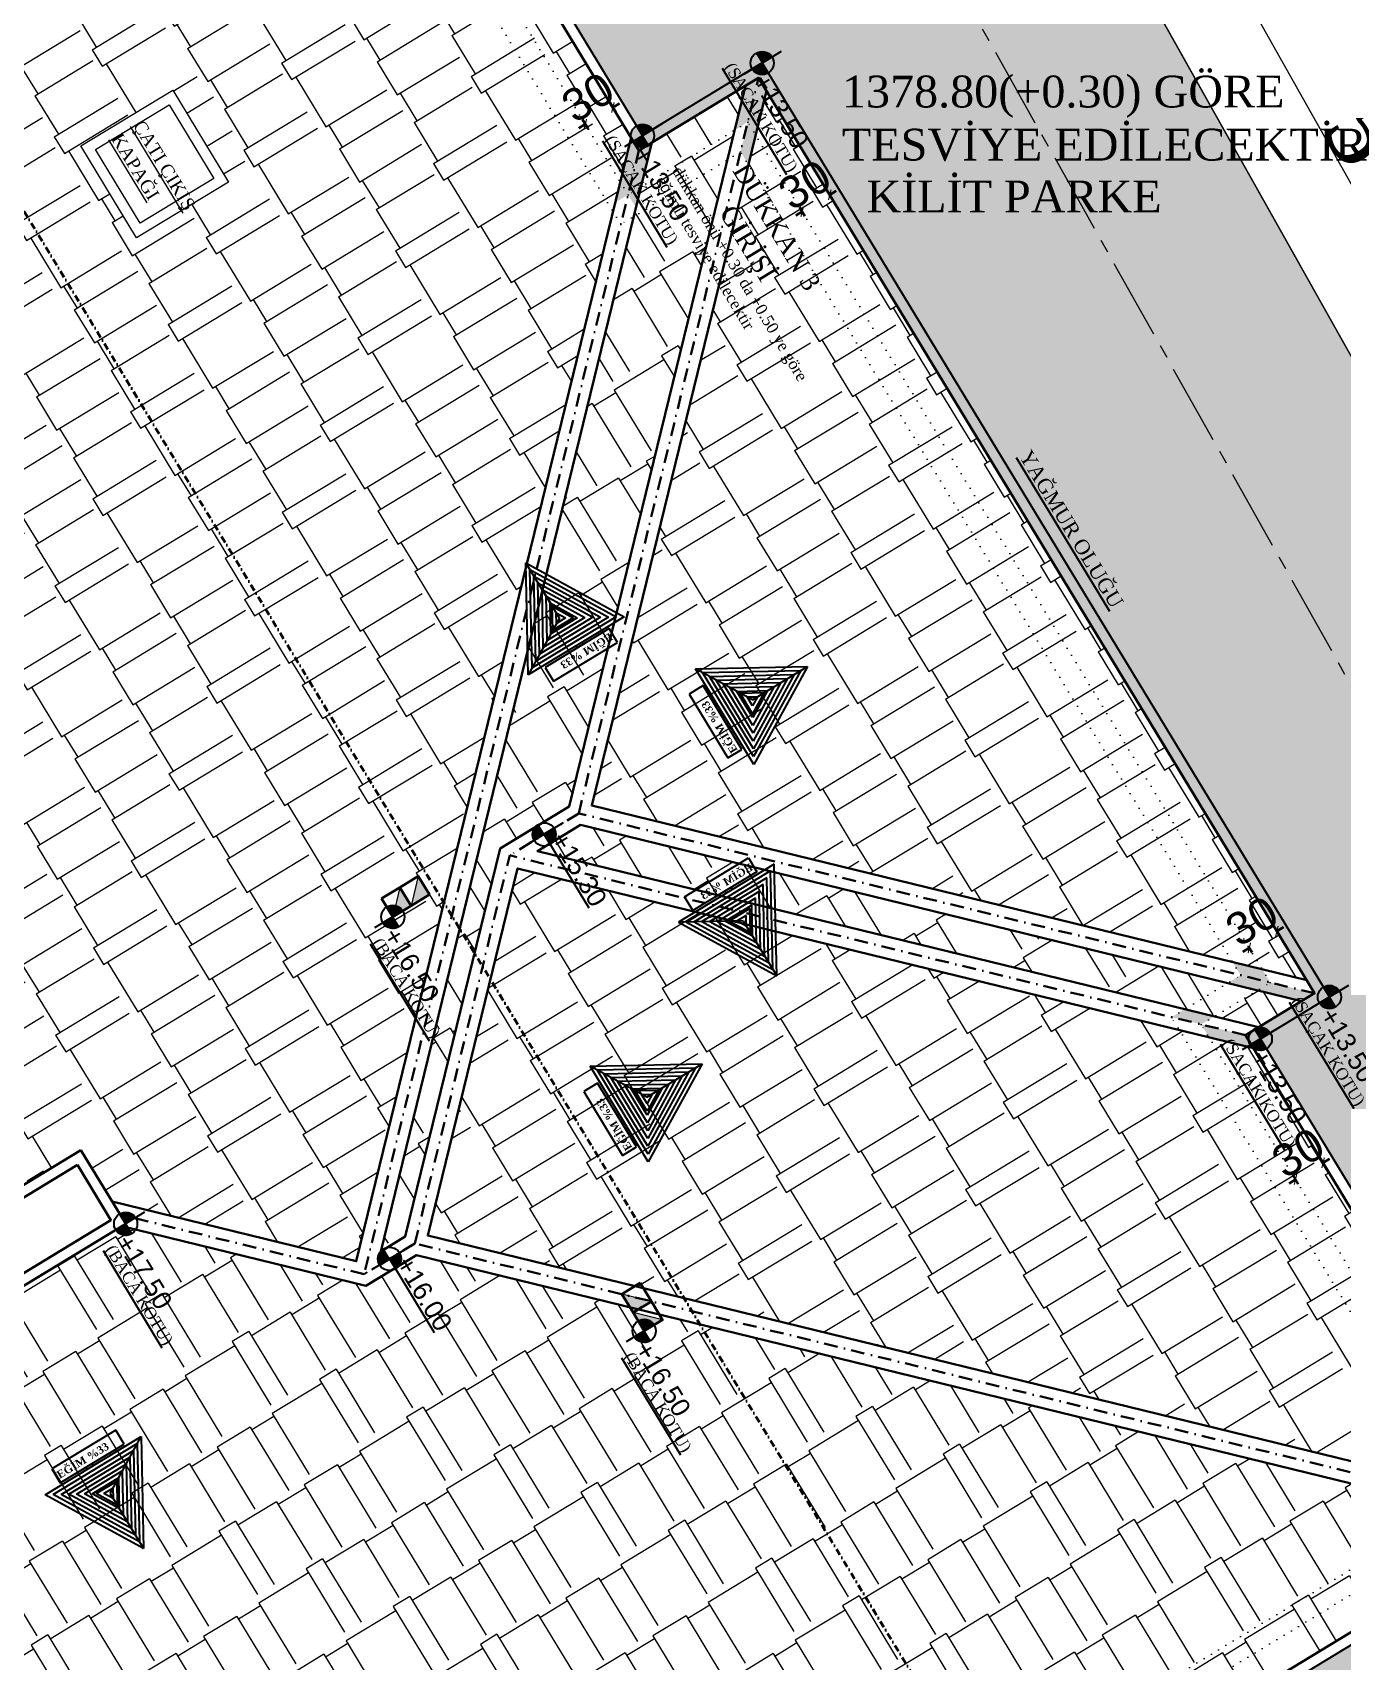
# Model space of a CAD drawing. Header units: millimetres. Extents: x 2232 to 85269, y -3593 to 5869.
# Drawn here: x 9189.8 to 9494, y -2425.3 to -2047 of the extents above; entities that cross this region are included whole.
import ezdxf

# ---------------------------------------------------------------- set-up
doc = ezdxf.new("R2010")
doc.units = ezdxf.units.MM
for name, pattern in [('CENTER2', [112.5, 75, -12.5, 12.5, -12.5]), ('DASHDOT2', [12.7, 6.35, -3.175, 0, -3.175]), ('DOTX2', [0.5, 0, -0.5])]:
    doc.linetypes.add(name, pattern=pattern)
for name, color, linetype in [('@A_HH', 1, 'Continuous'), ('GORUNUS', 125, 'Continuous'), ('Kot', 7, 'Continuous'), ('Kpenyazı', 7, 'Continuous'), ('Standart', 7, 'Continuous'), ('Yazi', 7, 'Continuous')]:
    doc.layers.add(name, color=color, linetype=linetype)
for name, color, linetype, lineweight in [('duvar', 232, 'Continuous', 30), ('gorunus2', 21, 'Continuous', 5), ('ince', 37, 'Continuous', 0), ('iz', 1, 'DOTX2', 20), ('kesit çizgisi', 1, 'DASHDOT2', 40), ('Kiris', 7, 'Continuous', 30), ('sıva iç', 21, 'Continuous', 0), ('tarama', 251, 'Continuous', 0), ('taramaa', 8, 'Continuous', 13), ('taş duvar tarama', 35, 'Continuous', 18), ('TEVHID', 4, 'Continuous', 0), ('yazı', 11, 'Continuous', 20), ('ÖLÇÜ İÇ', 7, 'Continuous', 9)]:
    doc.layers.add(name, color=color, linetype=linetype, lineweight=lineweight)
doc.styles.add('ROMANT', font='times.ttf')
doc.styles.get("Standard").update_dxf_attribs({"font": 'arial.ttf'})
doc.styles.add('times new roman tur_1_18', font='times.ttf', dxfattribs={"height": 0.2})
doc.styles.add('times new roman turbold_1_18', font='timesbd.ttf', dxfattribs={"height": 0.2})
doc.styles.add('Times roman', font='times.ttf')
doc.dimstyles.new('VAZİYET ÖLÇÜ', dxfattribs={"dimtxt": 65, "dimasz": 5, "dimexe": 5, "dimexo": 0, "dimgap": 0, "dimtad": 1, "dimdec": 0, "dimzin": 3, "dimdsep": 46, "dimtxsty": 'ROMANT', "dimblk": 'fm-dim', "dimcen": 9, "dimdle": 1.25, "dimse1": 1, "dimse2": 1, "dimaunit": 1, "dimadec": 4, "dimazin": 0, "dimtfac": 0.75, "dimtdec": 0, "dimtix": 1, "dimtofl": 0, "dimtmove": 2, "dimatfit": 3, "dimldrblk": '11_AR2', "dimfxl": 1, "dimtvp": 1, "dimtolj": 1, "dimtzin": 3, "dimarcsym": 0})
doc.dimstyles.new('zülay vaziyet', dxfattribs={"dimtxt": 30, "dimasz": 7, "dimexe": 5, "dimexo": 0, "dimgap": 5, "dimtad": 3, "dimdec": 0, "dimzin": 0, "dimdsep": 46, "dimtxsty": 'Standard', "dimblk": 'ARCHTICK', "dimcen": 0, "dimclrt": 4, "dimadec": 0, "dimazin": 0, "dimtfac": 1, "dimtdec": 0, "dimtix": 1, "dimtofl": 0, "dimtmove": 0, "dimatfit": 3, "dimldrblk": 'ARCHTICK', "dimfxl": 5, "dimfxlon": 1, "dimtolj": 1, "dimtzin": 0, "dimarcsym": 0})
pattern_1 = [(45, (486396.60089, -260339.74346), (-0.088388347648, 0.088388347648), [])]
pattern_2 = [(0, (0, 0), (153, 72), [36, -30, 42, -18, 54, -24]), (0, (36, 3), (153, 72), [30, -114, 24, -36]), (0, (108, -4.5), (153, 72), [18, -186]), (90, (0, 0), (-51, 72), [69, -219]), (90, (36, -9e-15), (-51, 72), [67.5, -220.5]), (90, (66, -2e-14), (-51, 72), [63, -225]), (90, (108, -4.5), (-51, 72), [69, -219]), (90, (126, -4.5), (-51, 72), [69, -219]), (90, (180, -4e-14), (-51, 72), [66, -222])]
pattern_3 = [(270, (0, 0), (72, -153), [36, -30, 42, -18, 54, -24]), (270, (3, -36), (72, -153), [30, -114, 24, -36]), (270, (-4.5, -108), (72, -153), [18, -186]), (0, (0, 0), (72, 51), [69, -219]), (0, (0, -36), (72, 51), [67.5, -220.5]), (0, (0, -66), (72, 51), [63, -225]), (0, (-4.5, -108), (72, 51), [69, -219]), (0, (-4.5, -126), (72, 51), [69, -219]), (0, (0, -180), (72, 51), [66, -222])]

# ---------------------------------------------------------------- blocks, each defined once
blk = doc.blocks.new('GFHGFHFG')
at = {"layer": 'kesit çizgisi', "color": 1}
blk.add_line((649350.1, -213950.9), (654643.8, -213950.9), dxfattribs=at)
blk = doc.blocks.new('wew2')
at = {"layer": 'ÖLÇÜ İÇ'}
h = blk.add_hatch(dxfattribs=at)
h.set_pattern_fill('ANSI31', color=2)
h.set_pattern_definition([(45, (236969.14107, -221600.5968), (-0.088388347648, 0.088388347648), [])])
h.paths.add_polyline_path([(917503.1, -368324.9, 0.414214), (917492.3, -368335.7), (917503.1, -368335.7)])
h.paths.add_polyline_path([(917503.1, -368346.4, 0.414214), (917513.8, -368335.7), (917503.1, -368335.7)])
at = {"layer": 'Kpenyazı'}
blk.add_line((917503.1, -368315.1), (917503.1, -368355.3), dxfattribs=at)
blk.add_circle((917503.1, -368335.7), 10.8, dxfattribs=at)
at = {"layer": 'ÖLÇÜ İÇ'}
blk.add_lwpolyline([(917492.3, -368335.7), (917513.8, -368335.7)], dxfattribs=at)
at = {"layer": 'gorunus2', "ltscale": 5, "insert": (917512.4, -368335.2), "char_height": 17.53, "width": 58, "attachment_point": 1}
blk.add_mtext('+13.50', dxfattribs=at)
at = {"layer": 'Yazi', "style": 'Times roman'}
blk.add_text('%%U(SAÇAK KOTU)', height=10.795, dxfattribs=at).set_placement((917487.9, -368367.9))
blk = doc.blocks.new('UY')
at = {"layer": 'ÖLÇÜ İÇ'}
h = blk.add_hatch(dxfattribs=at)
h.set_pattern_fill('ANSI31', color=2)
h.set_pattern_definition(pattern_1)
h.paths.add_polyline_path([(1168866.8, -407064.1, -0.414214), (1168877.6, -407074.8), (1168866.8, -407074.8)])
h.paths.add_polyline_path([(1168866.8, -407085.6, -0.414214), (1168856, -407074.8), (1168866.8, -407074.8)])
at = {"layer": 'Kpenyazı'}
blk.add_line((1168866.8, -407054.3), (1168866.8, -407094.4), dxfattribs=at)
blk.add_lwpolyline([(1168866.8, -407074.8), (1168946.7, -407074.8)], dxfattribs=at)
blk.add_circle((1168866.8, -407074.8), 10.8, dxfattribs=at)
at = {"layer": 'ÖLÇÜ İÇ'}
blk.add_lwpolyline([(1168877.6, -407074.8), (1168856, -407074.8)], dxfattribs=at)
at = {"layer": 'gorunus2', "ltscale": 5, "insert": (1168948.9, -407055.2), "char_height": 17.53, "width": 58, "attachment_point": 3}
blk.add_mtext('+16.00', dxfattribs=at)
blk = doc.blocks.new('DFDF')
at = {"layer": 'ÖLÇÜ İÇ'}
h = blk.add_hatch(dxfattribs=at)
h.set_pattern_fill('ANSI31', color=2)
h.set_pattern_definition(pattern_1)
h.paths.add_polyline_path([(1168866.8, -407064.1, -0.414214), (1168877.6, -407074.8), (1168866.8, -407074.8)])
h.paths.add_polyline_path([(1168866.8, -407085.6, -0.414214), (1168856, -407074.8), (1168866.8, -407074.8)])
at = {"layer": 'Kpenyazı'}
blk.add_line((1168866.8, -407054.3), (1168866.8, -407094.4), dxfattribs=at)
blk.add_lwpolyline([(1168866.8, -407074.8), (1168946.7, -407074.8)], dxfattribs=at)
blk.add_circle((1168866.8, -407074.8), 10.8, dxfattribs=at)
at = {"layer": 'ÖLÇÜ İÇ'}
blk.add_lwpolyline([(1168877.6, -407074.8), (1168856, -407074.8)], dxfattribs=at)
at = {"layer": 'gorunus2', "ltscale": 5, "insert": (1168948.9, -407055.2), "char_height": 17.53, "width": 58, "attachment_point": 3}
blk.add_mtext('+15.30', dxfattribs=at)
blk = doc.blocks.new('DGFDGFDG')
at = {"layer": 'tarama'}
h = blk.add_hatch(color=256, dxfattribs=at)
h.dxf.hatch_style = 1
h.paths.add_polyline_path([(650023, -115859.9), (650043, -115879.9), (650043, -115859.9)])
h = blk.add_hatch(color=256, dxfattribs=at)
h.dxf.hatch_style = 1
h.paths.add_polyline_path([(650043, -115859.9), (650063, -115879.9), (650063, -115859.9)])
at = {"layer": '@A_HH', "linetype": 'Continuous', "lineweight": 0}
for p, q in [((650043, -115879.9), (650043, -115859.9)), ((650043, -115879.9), (650043, -115859.9)), ((650063, -115879.9), (650063, -115859.9)), ((650063, -115879.9), (650063, -115859.9))]:
    blk.add_line(p, q, dxfattribs=at)
at = {"layer": 'duvar'}
for p, q in [((650043, -115859.9), (650023, -115859.9)), ((650043, -115859.9), (650023, -115859.9)), ((650043, -115859.9), (650023, -115859.9)), ((650023, -115859.9), (650043, -115859.9)), ((650043, -115859.9), (650023, -115859.9)), ((650043, -115859.9), (650023, -115859.9)), ((650023, -115859.9), (650043, -115859.9)), ((650063, -115859.9), (650043, -115859.9)), ((650063, -115859.9), (650043, -115859.9)), ((650063, -115859.9), (650043, -115859.9)), ((650043, -115859.9), (650063, -115859.9)), ((650063, -115859.9), (650043, -115859.9)), ((650063, -115859.9), (650043, -115859.9)), ((650043, -115859.9), (650063, -115859.9)), ((650043, -115859.9), (650043, -115879.9)), ((650043, -115859.9), (650043, -115879.9)), ((650043, -115859.9), (650043, -115879.9)), ((650043, -115879.9), (650043, -115859.9)), ((650043, -115859.9), (650043, -115879.9)), ((650043, -115879.9), (650043, -115859.9)), ((650043, -115879.9), (650043, -115859.9)), ((650043, -115864.9), (650043, -115869.9)), ((650063, -115859.9), (650063, -115879.9)), ((650063, -115859.9), (650063, -115879.9)), ((650063, -115859.9), (650063, -115879.9)), ((650063, -115879.9), (650063, -115859.9)), ((650063, -115859.9), (650063, -115879.9)), ((650063, -115879.9), (650063, -115859.9)), ((650063, -115879.9), (650063, -115859.9)), ((650063, -115864.9), (650063, -115869.9)), ((650023, -115879.9), (650043, -115879.9)), ((650043, -115879.9), (650023, -115879.9)), ((650023, -115879.9), (650043, -115879.9)), ((650023, -115879.9), (650043, -115879.9)), ((650023, -115879.9), (650043, -115879.9)), ((650023, -115879.9), (650043, -115879.9)), ((650023, -115879.9), (650043, -115879.9)), ((650043, -115879.9), (650023, -115879.9)), ((650043, -115879.9), (650023, -115879.9)), ((650043, -115879.9), (650023, -115879.9)), ((650023, -115879.9), (650043, -115879.9)), ((650043, -115879.9), (650023, -115879.9)), ((650043, -115879.9), (650023, -115879.9)), ((650023, -115879.9), (650043, -115879.9)), ((650043, -115879.9), (650063, -115879.9)), ((650063, -115879.9), (650043, -115879.9)), ((650043, -115879.9), (650063, -115879.9)), ((650043, -115879.9), (650063, -115879.9)), ((650043, -115879.9), (650063, -115879.9)), ((650043, -115879.9), (650063, -115879.9)), ((650043, -115879.9), (650063, -115879.9)), ((650063, -115879.9), (650043, -115879.9)), ((650063, -115879.9), (650043, -115879.9)), ((650063, -115879.9), (650043, -115879.9)), ((650043, -115879.9), (650063, -115879.9)), ((650063, -115879.9), (650043, -115879.9)), ((650063, -115879.9), (650043, -115879.9)), ((650043, -115879.9), (650063, -115879.9))]:
    blk.add_line(p, q, dxfattribs=at)
at = {"layer": 'duvar', "color": 7}
for p, q in [((650043, -115859.9), (650023, -115859.9)), ((650023, -115859.9), (650023, -115879.9)), ((650063, -115859.9), (650043, -115859.9)), ((650043, -115859.9), (650043, -115879.9)), ((650043, -115859.9), (650043, -115879.9)), ((650063, -115859.9), (650063, -115879.9)), ((650043, -115879.9), (650023, -115879.9)), ((650043, -115879.9), (650023, -115879.9)), ((650041, -115879.9), (650043, -115879.9)), ((650063, -115879.9), (650043, -115879.9)), ((650063, -115879.9), (650043, -115879.9)), ((650061, -115879.9), (650063, -115879.9))]:
    blk.add_line(p, q, dxfattribs=at)
at = {"layer": 'duvar'}
for points in [[(650023, -115859.9), (650043, -115859.9)], [(650043, -115859.9), (650063, -115859.9)], [(650043, -115879.9), (650043, -115859.9)], [(650063, -115879.9), (650063, -115859.9)], [(650023, -115879.9), (650043, -115879.9)], [(650043, -115879.9), (650063, -115879.9)]]:
    blk.add_lwpolyline(points, dxfattribs=at)
at = {"layer": 'ince'}
for p, q in [((650043, -115879.9), (650023, -115859.9)), ((650063, -115879.9), (650043, -115859.9))]:
    blk.add_line(p, q, dxfattribs=at)
at = {"layer": 'sıva iç'}
for p, q in [((650041, -115879.8), (650041, -115879.9)), ((650061, -115879.8), (650061, -115879.9))]:
    blk.add_line(p, q, dxfattribs=at)
blk = doc.blocks.new('DFGFDG')
at = {"layer": 'ÖLÇÜ İÇ'}
h = blk.add_hatch(dxfattribs=at)
h.set_pattern_fill('ANSI31', color=2)
h.set_pattern_definition([(45, (496359.60148, -258734.38329), (-0.088388347648, 0.088388347648), [])])
h.paths.add_polyline_path([(1176893.5, -405458.7, 0.414214), (1176882.8, -405469.4), (1176893.5, -405469.4)])
h.paths.add_polyline_path([(1176893.5, -405480.2, 0.414214), (1176904.3, -405469.4), (1176893.5, -405469.4)])
h = blk.add_hatch(dxfattribs=at)
h.set_pattern_fill('ANSI31', color=2)
h.set_pattern_definition([(45, (496809.60148, -258734.38336), (-0.088388347648, 0.088388347648), [])])
h.paths.add_polyline_path([(1177343.5, -405458.7, 0.414214), (1177332.8, -405469.4), (1177343.5, -405469.4)])
h.paths.add_polyline_path([(1177343.5, -405480.2, 0.414214), (1177354.3, -405469.4), (1177343.5, -405469.4)])
h = blk.add_hatch(dxfattribs=at)
h.set_pattern_fill('ANSI31', color=2)
h.set_pattern_definition([(45, (496474.60148, -259094.38335), (-0.088388347648, 0.088388347648), [])])
h.paths.add_polyline_path([(1177008.5, -405818.7, 0.414214), (1176997.8, -405829.4), (1177008.5, -405829.4)])
h.paths.add_polyline_path([(1177008.5, -405840.2, 0.414214), (1177019.3, -405829.4), (1177008.5, -405829.4)])
at = {"layer": 'duvar'}
for points in [[(1176928.5, -405829.4), (1177008.5, -405829.4), (1177008.5, -406109.4), (1176928.5, -406109.4)], [(1176938.5, -405839.4), (1176998.5, -405839.4), (1176998.5, -406099.4), (1176938.5, -406099.4)]]:
    blk.add_lwpolyline(points, close=True, dxfattribs=at)
at = {"layer": 'Kpenyazı'}
for p, q in [((1176893.5, -405448.9), (1176893.5, -405489.1)), ((1177343.5, -405448.9), (1177343.5, -405489.1)), ((1177008.5, -405808.9), (1177008.5, -405849.1))]:
    blk.add_line(p, q, dxfattribs=at)
for centre in [(1176893.5, -405469.4), (1177343.5, -405469.4), (1177008.5, -405829.4)]:
    blk.add_circle(centre, 10.8, dxfattribs=at)
at = {"layer": 'ÖLÇÜ İÇ'}
for points in [[(1176882.8, -405469.4), (1176904.3, -405469.4)], [(1177332.8, -405469.4), (1177354.3, -405469.4)], [(1176997.8, -405829.4), (1177019.3, -405829.4)]]:
    blk.add_lwpolyline(points, dxfattribs=at)
at = {"layer": 'sıva iç', "xscale": -1}
for p, rotation in [((1292753.4, -1055492.5), 270), ((527280.5, -521329.3), 180)]:
    blk.add_blockref('DGFDGFDG', p, dxfattribs=dict(at, rotation=rotation))
at = {"layer": 'gorunus2', "ltscale": 5, "char_height": 17.53, "width": 58, "attachment_point": 1}
for s, insert in [('+16.50', (1176902.9, -405469)), ('+16.50', (1177352.9, -405469)), ('+17.50', (1177017.9, -405829))]:
    blk.add_mtext(s, dxfattribs=dict(at, insert=insert))
at = {"layer": 'Yazi', "style": 'Times roman'}
for p in [(1176903.9, -405498.2), (1177353.9, -405498.2), (1177018.9, -405858.2)]:
    blk.add_text('%%U(BACA KOTU)', height=10.795, dxfattribs=at).set_placement(p)
blk = doc.blocks.new('_ArchTick')
at = {"color": 0, "linetype": 'ByBlock', "const_width": 0.15}
blk.add_lwpolyline([(-0.5, -0.5), (0.5, 0.5)], dxfattribs=at)
blk = doc.blocks.new('*D2557')
at = {"layer": 'Defpoints', "color": 0, "transparency": 16777216}
for p in [(1167528.2, -404849.4), (1167537.2, -404849.4), (1167528.2, -404879.4)]:
    blk.add_point(p, dxfattribs=at)
at = {"layer": 'ÖLÇÜ İÇ', "color": 0, "lineweight": -2, "transparency": 16777216}
for p, q in [((1167532.2, -404849.4), (1167542.2, -404849.4)), ((1167537.2, -404849.4), (1167537.2, -404842.4)), ((1167532.2, -404879.4), (1167542.2, -404879.4)), ((1167537.2, -404879.4), (1167537.2, -404886.4))]:
    blk.add_line(p, q, dxfattribs=at)
at = {"layer": 'ÖLÇÜ İÇ', "color": 0, "lineweight": -2, "transparency": 16777216, "xscale": 7, "yscale": 7, "zscale": 7}
for p, rotation in [((1167537.2, -404849.4), 270), ((1167537.2, -404879.4), 90)]:
    blk.add_blockref('_ArchTick', p, dxfattribs=dict(at, rotation=rotation))
at = {"layer": 'ÖLÇÜ İÇ', "color": 4, "transparency": 16777216, "insert": (1167517.2, -404864.4), "char_height": 30, "attachment_point": 5, "rotation": 90}
blk.add_mtext('\\A1;30', dxfattribs=at)
blk = doc.blocks.new('*D2558')
at = {"layer": 'Defpoints', "color": 0, "transparency": 16777216}
for p in [(1167331, -404774.4), (1167331, -404774.4), (1167331, -404804.4)]:
    blk.add_point(p, dxfattribs=at)
at = {"layer": 'ÖLÇÜ İÇ', "color": 0, "lineweight": -2, "transparency": 16777216}
for p, q in [((1167331, -404774.4), (1167331, -404767.4)), ((1167331, -404774.4), (1167336, -404774.4)), ((1167331, -404804.4), (1167336, -404804.4)), ((1167331, -404804.4), (1167331, -404811.4))]:
    blk.add_line(p, q, dxfattribs=at)
at = {"layer": 'ÖLÇÜ İÇ', "color": 0, "lineweight": -2, "transparency": 16777216, "xscale": 7, "yscale": 7, "zscale": 7}
for p, rotation in [((1167331, -404774.4), 270), ((1167331, -404804.4), 90)]:
    blk.add_blockref('_ArchTick', p, dxfattribs=dict(at, rotation=rotation))
at = {"layer": 'ÖLÇÜ İÇ', "color": 4, "transparency": 16777216, "insert": (1167311, -404789.4), "char_height": 30, "attachment_point": 5, "rotation": 90}
blk.add_mtext('\\A1;30', dxfattribs=at)
blk = doc.blocks.new('*D2559')
at = {"layer": 'Defpoints', "color": 0, "transparency": 16777216}
for p in [(1166525.7, -404774.4), (1166530.8, -404774.4), (1166525.7, -404804.4)]:
    blk.add_point(p, dxfattribs=at)
at = {"layer": 'ÖLÇÜ İÇ', "color": 0, "lineweight": -2, "transparency": 16777216}
for p, q in [((1166525.8, -404774.4), (1166535.8, -404774.4)), ((1166530.8, -404774.4), (1166530.8, -404767.4)), ((1166525.8, -404804.4), (1166535.8, -404804.4)), ((1166530.8, -404804.4), (1166530.8, -404811.4))]:
    blk.add_line(p, q, dxfattribs=at)
at = {"layer": 'ÖLÇÜ İÇ', "color": 0, "lineweight": -2, "transparency": 16777216, "xscale": 7, "yscale": 7, "zscale": 7}
for p, rotation in [((1166530.8, -404774.4), 270), ((1166530.8, -404804.4), 90)]:
    blk.add_blockref('_ArchTick', p, dxfattribs=dict(at, rotation=rotation))
at = {"layer": 'ÖLÇÜ İÇ', "color": 4, "transparency": 16777216, "insert": (1166510.8, -404789.4), "char_height": 30, "attachment_point": 5, "rotation": 90}
blk.add_mtext('\\A1;30', dxfattribs=at)
blk = doc.blocks.new('*D2560')
at = {"layer": 'Defpoints', "color": 0, "transparency": 16777216}
for p in [(1166351.7, -404904.4), (1166351.7, -404934.4), (1166356.8, -404934.4)]:
    blk.add_point(p, dxfattribs=at)
at = {"layer": 'ÖLÇÜ İÇ', "color": 0, "lineweight": -2, "transparency": 16777216}
for p, q in [((1166356.8, -404904.4), (1166356.8, -404897.4)), ((1166351.8, -404904.4), (1166361.8, -404904.4)), ((1166351.8, -404934.4), (1166361.8, -404934.4)), ((1166356.8, -404934.4), (1166356.8, -404941.4))]:
    blk.add_line(p, q, dxfattribs=at)
at = {"layer": 'ÖLÇÜ İÇ', "color": 0, "lineweight": -2, "transparency": 16777216, "xscale": 7, "yscale": 7, "zscale": 7}
for p, rotation in [((1166356.8, -404904.4), 270), ((1166356.8, -404934.4), 90)]:
    blk.add_blockref('_ArchTick', p, dxfattribs=dict(at, rotation=rotation))
at = {"layer": 'ÖLÇÜ İÇ', "color": 4, "transparency": 16777216, "insert": (1166336.8, -404919.4), "char_height": 30, "attachment_point": 5, "rotation": 90}
blk.add_mtext('\\A1;30', dxfattribs=at)
blk = doc.blocks.new('Entity47')
at = {"layer": 'Standart', "color": 192, "linetype": 'Continuous', "lineweight": -3}
for points in [[(9056.3, 5758.9), (9056.3, 5743.8)], [(9125.8, 5758.9), (9056.3, 5758.9)], [(9125.8, 5743.8), (9125.8, 5758.9)], [(9056.3, 5743.8), (9125.8, 5743.8)], [(9091, 5743.8), (9091, 5741.6)]]:
    blk.add_lwpolyline(points, dxfattribs=at)
at = {"layer": 'Standart', "color": 11, "linetype": 'Continuous', "lineweight": -3}
for points in [[(9038.7, 5741.6), (9142.7, 5741.6)], [(9090.7, 5651.5), (9038.7, 5741.6)], [(9045, 5737.9), (9136.4, 5737.9)], [(9090.7, 5658.7), (9045, 5737.9)], [(9090.7, 5711.5), (9142.7, 5741.6)], [(9142.7, 5741.6), (9090.7, 5651.5)], [(9136.4, 5737.9), (9090.7, 5658.7)], [(9051.3, 5734.3), (9130.1, 5734.3)], [(9090.7, 5666), (9051.3, 5734.3)], [(9057.5, 5730.7), (9123.9, 5730.7)], [(9090.7, 5673.2), (9057.5, 5730.7)], [(9063.8, 5727), (9117.6, 5727)], [(9090.7, 5680.5), (9063.8, 5727)], [(9070.1, 5723.4), (9111.3, 5723.4)], [(9090.7, 5687.8), (9070.1, 5723.4)], [(9130.1, 5734.3), (9090.7, 5666)], [(9123.9, 5730.7), (9090.7, 5673.2)], [(9117.6, 5727), (9090.7, 5680.5)], [(9111.3, 5723.4), (9090.7, 5687.8)], [(9076.4, 5719.8), (9105, 5719.8)], [(9090.7, 5695), (9076.4, 5719.8)], [(9079.5, 5718), (9101.9, 5718)], [(9090.7, 5698.6), (9079.5, 5718)], [(9085.8, 5714.3), (9095.6, 5714.3)], [(9090.7, 5705.9), (9085.8, 5714.3)], [(9105, 5719.8), (9090.7, 5695)], [(9101.9, 5718), (9090.7, 5698.6)], [(9095.6, 5714.3), (9090.7, 5705.9)], [(9090.7, 5711.5), (9090.7, 5651.5)]]:
    blk.add_lwpolyline(points, dxfattribs=at)
at = {"layer": 'Standart', "color": 21, "linetype": 'Continuous', "lineweight": -3}
for points in [[(9084, 5741.6), (9084, 5743.8)], [(9091, 5741.6), (9091, 5743.8)]]:
    blk.add_lwpolyline(points, dxfattribs=at)
at = {"layer": 'Standart', "color": 11, "linetype": 'Continuous', "lineweight": -3, "style": 'times new roman turbold_1_18'}
blk.add_text('EĞİM %%%33', height=7.17, dxfattribs=at).set_placement((9057.7, 5747.2))
blk = doc.blocks.new('fm-dim')
at = {"linetype": 'Continuous'}
for p, q in [((-0.5, 0), (-1, 0)), ((0, 0.5), (0, 2)), ((0, -0.5), (0, -2)), ((0.5, 0), (1, 0))]:
    blk.add_line(p, q, dxfattribs=at)
at = {"color": 9, "linetype": 'Continuous'}
blk.add_circle((0, 0), 0.5, dxfattribs=at)
blk = doc.blocks.new('*D20')
at = {"layer": 'Defpoints', "color": 0, "transparency": 16777216}
for p in [(784747.6, -318397.9, -11.6), (784747.6, -318397.9), (784747.6, -318897.9, -11.6)]:
    blk.add_point(p, dxfattribs=at)
at = {"layer": 'ÖLÇÜ İÇ', "color": 0, "lineweight": -2, "transparency": 16777216}
blk.add_line((784747.6, -318892.9), (784747.6, -318402.9), dxfattribs=at)
at = {"layer": 'ÖLÇÜ İÇ', "color": 0, "lineweight": -2, "transparency": 16777216, "xscale": 5, "yscale": 5, "zscale": 5}
for p, rotation in [((784747.6, -318397.9), 90.00000000002727), ((784747.6, -318897.9), 270.0000000000273)]:
    blk.add_blockref('fm-dim', p, dxfattribs=dict(at, rotation=rotation))
at = {"layer": 'ÖLÇÜ İÇ', "color": 0, "transparency": 16777216, "insert": (784780.6, -318647.9), "char_height": 65, "attachment_point": 5, "rotation": 270, "style": 'ROMANT'}
blk.add_mtext('\\A1;500', dxfattribs=at)
blk = doc.blocks.new('11_AR2')
blk.add_line((-0.5, 0), (-1, 0))
blk.add_circle((0, 0), 0.5)
blk = doc.blocks.new('DFDSFSD')
at = {"layer": 'taş duvar tarama'}
h = blk.add_hatch(dxfattribs=at)
h.set_pattern_fill('AR-RSHKE,_O', color=256, scale=6, angle=360)
h.set_pattern_definition(pattern_2)
h.paths.add_polyline_path([(1167384.4, -404774.4), (1166901, -405257.8), (1166417.7, -404774.4)])
h = blk.add_hatch(dxfattribs=at)
h.set_pattern_fill('AR-RSHKE,_O', color=256, scale=6, angle=270)
h.set_pattern_definition(pattern_3)
h.paths.add_polyline_path([(1167153.2, -405640), (1167153.5, -405613.6), (1166891, -405351.1), (1166891, -405276.1), (1166403.5, -404788.6), (1166403.5, -404890.3)])
h = blk.add_hatch(dxfattribs=at)
h.set_pattern_fill('AR-RSHKE,_O', color=256, scale=6, angle=270)
h.set_pattern_definition(pattern_3)
h.paths.add_polyline_path([(1167398.5, -404788.6), (1166911, -405276.1), (1166911, -405322.8), (1167398.5, -404835.3)])
h = blk.add_hatch(dxfattribs=at)
h.set_pattern_fill('AR-RSHKE,_O', color=256, scale=6, angle=360)
h.set_pattern_definition(pattern_2)
h.paths.add_polyline_path([(1167163.5, -405595.3), (1166915.2, -405346.9), (1167412.7, -404849.4), (1167909.4, -404849.4)])
h = blk.add_hatch(dxfattribs=at)
h.set_pattern_fill('AR-RSHKE,_O', color=256, scale=6, angle=270)
h.set_pattern_definition(pattern_3)
h.paths.add_polyline_path([(1166928.5, -405913.6), (1166872.7, -405969.4), (1166928.5, -406025.3)])
h.paths.add_polyline_path([(1167923.5, -407075.3), (1167173.5, -406325.3), (1167173.5, -406270.3), (1167008.5, -406105.3), (1167008.5, -405833.6), (1167173.5, -405668.6), (1167173.5, -405613.6), (1167317.7, -405469.4), (1167343.5, -405469.4), (1167343.5, -405449.4), (1167337.7, -405449.4), (1167923.5, -404863.6)])
h = blk.add_hatch(dxfattribs=at)
h.set_pattern_fill('AR-RSHKE,_O', color=256, scale=6, angle=360)
h.set_pattern_definition(pattern_2)
h.paths.add_polyline_path([(1164743.5, -405619.4), (1164743.5, -405679.4), (1164623.5, -405679.4), (1164623.5, -405619.4)])
edge = h.paths.add_edge_path()
edge.add_line((1166403.5, -405729.4), (1166338.5, -405729.4))
edge.add_line((1166338.5, -405729.4), (1166338.5, -405659.4))
edge.add_line((1166338.5, -405659.4), (1166392.8, -405659.4))
edge.add_arc((1166403.5, -405659.4), 10.8, 180, 248.4234)
edge.add_line((1166399.6, -405669.4), (1166348.5, -405669.4))
edge.add_line((1166348.5, -405669.4), (1166348.5, -405719.4))
edge.add_line((1166348.5, -405719.4), (1166403.5, -405719.4))
edge.add_line((1166403.5, -405719.4), (1166403.5, -405729.4))
edge = h.paths.add_edge_path()
edge.add_arc((1166403.5, -405659.4), 10.8, 248.4234, 270)
edge.add_line((1166403.5, -405670.2), (1166403.5, -405719.4))
edge.add_line((1166403.5, -405719.4), (1166348.5, -405719.4))
edge.add_line((1166348.5, -405719.4), (1166348.5, -405669.4))
edge.add_line((1166348.5, -405669.4), (1166399.6, -405669.4))
h.paths.add_polyline_path([(1166230.9, -405245.5), (1166230.9, -405345.5), (1166130.9, -405345.5), (1166130.9, -405245.5)])
h.paths.add_polyline_path([(1164766, -405345.5), (1164766, -405245.5), (1164866, -405245.5), (1164866, -405345.5)])
h.paths.add_polyline_path([(1163907.7, -405664.4), (1164072.7, -405829.4), (1164128.5, -405829.4), (1164128.5, -405885.3), (1164202.7, -405959.4), (1164268.5, -405959.4), (1164268.5, -405929.9), (1164408.5, -405929.9), (1164408.5, -405959.4), (1166648.5, -405959.4), (1166648.5, -405929.4), (1166788.5, -405929.4), (1166788.5, -405959.4), (1166854.4, -405959.4), (1166928.5, -405885.3), (1166928.5, -405829.4), (1166984.4, -405829.4), (1167149.4, -405664.4), (1166389.4, -404904.4), (1164667.7, -404904.4)])
at = {"layer": 'GORUNUS', "lineweight": 30}
for p, q in [((1166891, -405276.1), (1166403.5, -404788.6)), ((1166891, -405351.1), (1166891, -405276.1))]:
    blk.add_line(p, q, dxfattribs=at)
at = {"layer": 'GORUNUS', "lineweight": 25}
blk.add_lwpolyline([(1163123.5, -407099.4), (1163648.5, -407099.4), (1163648.5, -407174.4), (1164663.5, -407174.4), (1164663.5, -407044.4), (1166393.5, -407044.4), (1166393.5, -407174.4), (1167408.5, -407174.4), (1167408.5, -407099.4), (1167933.5, -407099.4), (1167933.5, -404839.4), (1167408.5, -404839.4), (1167408.5, -404764.4), (1166393.5, -404764.4), (1166393.5, -404894.4), (1164663.5, -404894.4), (1164663.5, -404764.4), (1163648.5, -404764.4), (1163648.5, -404839.4), (1163123.5, -404839.4)], close=True, dxfattribs=at)
at = {"layer": 'GORUNUS', "lineweight": 30}
blk.add_lwpolyline([(1163133.5, -407089.4), (1163658.5, -407089.4), (1163658.5, -407164.4), (1164653.5, -407164.4), (1164653.5, -407034.4), (1166403.5, -407034.4), (1166403.5, -407164.4), (1167398.5, -407164.4), (1167398.5, -407089.4), (1167923.5, -407089.4), (1167923.5, -404849.4), (1167398.5, -404849.4), (1167398.5, -404774.4), (1166403.5, -404774.4), (1166403.5, -404904.4), (1164653.5, -404904.4), (1164653.5, -404774.4), (1163658.5, -404774.4), (1163658.5, -404849.4), (1163133.5, -404849.4)], close=True, dxfattribs=at)
at = {"layer": 'GORUNUS', "linetype": 'DASHDOT2', "lineweight": 30, "ltscale": 2}
for points in [[(1167398.5, -404774.4), (1166901, -405271.9), (1166403.5, -404774.4)], [(1167398.5, -404849.4), (1166901, -405346.9)], [(1167923.5, -404849.4), (1167163.5, -405609.4), (1166901, -405346.9)], [(1166403.5, -404904.4), (1167163.5, -405664.4)], [(1166901, -405271.9), (1166901, -405346.9)], [(1167163.5, -405609.4), (1167163.5, -405664.4)], [(1167163.5, -405664.4), (1166998.5, -405829.4)]]:
    blk.add_lwpolyline(points, dxfattribs=at)
at = {"layer": 'GORUNUS', "lineweight": 30}
for points in [[(1167384.4, -404774.4), (1166901, -405257.8), (1166417.7, -404774.4)], [(1167398.5, -404835.3), (1166911, -405322.8), (1166911, -405276.1), (1167398.5, -404788.6)], [(1167412.7, -404849.4), (1166915.2, -405346.9), (1167163.5, -405595.3), (1167909.4, -404849.4)], [(1167923.5, -404863.6), (1167173.5, -405613.6), (1167173.5, -405668.6), (1167008.5, -405833.6)], [(1166403.5, -404890.3), (1167153.5, -405640.3), (1167153.5, -405613.6), (1166891, -405351.1)], [(1166984.4, -405829.4), (1167149.4, -405664.4), (1166389.4, -404904.4)]]:
    blk.add_lwpolyline(points, dxfattribs=at)
at = {"layer": 'iz', "ltscale": 15}
for points in [[(1163163.5, -407059.4), (1163688.5, -407059.4), (1163688.5, -407134.4), (1164623.5, -407134.4), (1164623.5, -407004.4), (1166433.5, -407004.4), (1166433.5, -407134.4), (1167368.5, -407134.4), (1167368.5, -407059.4), (1167893.5, -407059.4), (1167893.5, -404879.4), (1167368.5, -404879.4), (1167368.5, -404804.4), (1166433.5, -404804.4), (1166433.5, -404934.4), (1164623.5, -404934.4), (1164623.5, -404804.4), (1163688.5, -404804.4), (1163688.5, -404879.4), (1163163.5, -404879.4)], [(1163183.5, -407039.4), (1163708.5, -407039.4), (1163708.5, -407114.4), (1164603.5, -407114.4), (1164603.5, -406984.4), (1166453.5, -406984.4), (1166453.5, -407114.4), (1167348.5, -407114.4), (1167348.5, -407039.4), (1167873.5, -407039.4), (1167873.5, -404899.4), (1167348.5, -404899.4), (1167348.5, -404824.4), (1166453.5, -404824.4), (1166453.5, -404954.4), (1164603.5, -404954.4), (1164603.5, -404824.4), (1163708.5, -404824.4), (1163708.5, -404899.4), (1163183.5, -404899.4)]]:
    blk.add_lwpolyline(points, close=True, dxfattribs=at)
at = {"layer": 'ÖLÇÜ İÇ'}
for points in [[(1166130.9, -405245.5), (1166230.9, -405245.5), (1166230.9, -405345.5), (1166130.9, -405345.5)], [(1166140.9, -405255.5), (1166220.9, -405255.5), (1166220.9, -405335.5), (1166140.9, -405335.5)]]:
    blk.add_lwpolyline(points, close=True, dxfattribs=at)
at = {"layer": 'Kiris', "color": 18, "true_color": 0x000000}
for name, p in [('DFDF', (-1965.8, 1765.4)), ('DFGFDG', (-10000, 0)), ('UY', (-1703.3, 1437.9))]:
    blk.add_blockref(name, p, dxfattribs=at)
at = {"layer": 'Standart'}
for p, rotation in [((1175985.2, -399367.8), 180), ((1161025, -396102.4), 270), ((1176250, -399643.1), 180), ((1172926.5, -415062.5), 90)]:
    blk.add_blockref('Entity47', p, dxfattribs=dict(at, rotation=rotation))
at = {"layer": 'Standart', "xscale": -1.000000000000001, "rotation": 90}
blk.add_blockref('Entity47', (1172777, -396102.4), dxfattribs=at)
at = {"layer": 'sıva iç'}
blk.add_blockref('GFHGFHFG', (513530.1, -191471.1), dxfattribs=at)
at = {"layer": 'ÖLÇÜ İÇ'}
for p in [(248890.5, -36428.8), (249905.5, -36428.8), (249905.5, -36503.8), (248890.5, -36558.8)]:
    blk.add_blockref('wew2', p, dxfattribs=at)
at = {"layer": 'Yazi', "style": 'Times roman'}
blk.add_text('%%UYAĞMUR OLUĞU', height=13.494, dxfattribs=at).set_placement((1166829.1, -404750.4))
at = {"layer": 'yazı', "style": 'Times roman'}
for s, height, p in [('%%UÇATI ÇIKIŞ', 11.994, (1166139.5, -405294.4)), ('%%UKAPAĞI', 11.99, (1166139.5, -405318))]:
    blk.add_text(s, height=height, dxfattribs=at).set_placement(p)
at = {"layer": 'ÖLÇÜ İÇ'}
for base, p1, p2, picture, middle in [((1166530.8, -404774.4), (1166525.7, -404804.4), (1166525.7, -404774.4), '*D2559', (1166510.8, -404789.4)), ((1167331, -404774.4), (1167331, -404804.4), (1167331, -404774.4), '*D2558', (1167311, -404789.4)), ((1167537.2, -404849.4), (1167528.2, -404879.4), (1167528.2, -404849.4), '*D2557', (1167517.2, -404864.4)), ((1166356.8, -404934.4), (1166351.7, -404904.4), (1166351.7, -404934.4), '*D2560', (1166336.8, -404919.4))]:
    dim = blk.add_linear_dim(base=base, p1=p1, p2=p2, angle=90, dimstyle='zülay vaziyet', dxfattribs=at)
    dim.commit()
    dim.dimension.update_dxf_attribs({"geometry": picture, "text_midpoint": middle})
blk = doc.blocks.new('FGFDGFDG')
at = {"layer": 'ÖLÇÜ İÇ', "color": 3}
blk.add_lwpolyline([(784669.4, -318397.9), (784919.4, -318397.9), (784919.4, -318897.9), (784669.4, -318897.9)], close=True, dxfattribs=at)
at = {"layer": 'ÖLÇÜ İÇ'}
dim = blk.add_aligned_dim(p1=(784747.6, -318897.9), p2=(784747.6, -318397.9), distance=0, dimstyle='VAZİYET ÖLÇÜ', dxfattribs=at)
dim.commit()
dim.dimension.update_dxf_attribs({"geometry": '*D20', "text_midpoint": (784780.6, -318647.9, 11.6)})
blk = doc.blocks.new('fgfd')
at = {"layer": 'taramaa'}
h = blk.add_hatch(dxfattribs=at)
h.set_pattern_fill('AR-HBONE', color=256, scale=8)
h.set_pattern_definition([(45, (66715.295, 0), (0, 45.254834), [96, -32]), (135, (66737.922, 22.627), (4e-15, 45.254834), [96, -32])])
h.paths.add_polyline_path([(1152046.3, -446180.5), (1151618.9, -446440), (1151489.1, -446226.3), (1151916.5, -445966.8)], flags=16)
h.paths.add_polyline_path([(1151191.5, -446699.5), (1151061.7, -446485.8), (1151489.1, -446226.3), (1151618.9, -446440)], flags=16)
h.paths.add_polyline_path([(1150983.8, -446357.6), (1150854, -446143.9), (1151281.4, -445884.4), (1151411.2, -446098.1)], flags=16)
h.paths.add_polyline_path([(1151411.2, -446098.1), (1151281.4, -445884.4), (1151708.8, -445625), (1151838.6, -445838.7)], flags=16)
h.paths.add_polyline_path([(1152046.3, -446180.5), (1151916.5, -445966.8), (1152343.9, -445707.3), (1152473.7, -445921)], flags=16)
h.paths.add_polyline_path([(1152473.7, -445921), (1152343.9, -445707.3), (1152771.3, -445447.9), (1152901.1, -445661.6)], flags=16)
h.paths.add_polyline_path([(1151838.6, -445838.7), (1151708.8, -445625), (1152136.2, -445365.5), (1152266, -445579.2)], flags=16)
h.paths.add_polyline_path([(1152266, -445579.2), (1152136.2, -445365.5), (1152563.6, -445106), (1152693.4, -445319.7)], flags=16)
h.paths.add_polyline_path([(1152058.4, -445237.2), (1151928.7, -445023.5), (1152356.1, -444764.1), (1152485.8, -444977.8)], flags=16)
h.paths.add_polyline_path([(1151631, -445496.7), (1151501.3, -445283), (1151928.7, -445023.5), (1152058.4, -445237.2)], flags=16)
h.paths.add_polyline_path([(1151203.6, -445756.2), (1151073.9, -445542.5), (1151501.3, -445283), (1151631, -445496.7)], flags=16)
h.paths.add_polyline_path([(1150776.2, -446015.7), (1150646.5, -445802), (1151073.9, -445542.5), (1151203.6, -445756.2)], flags=16)
h.paths.add_polyline_path([(1150866.3, -445200.6), (1150996, -445414.3), (1150568.6, -445673.8), (1150438.9, -445460.1)], flags=16)
h.paths.add_polyline_path([(1151850.8, -444895.3), (1151423.4, -445154.8), (1151293.7, -444941.1), (1151721.1, -444681.6)], flags=16)
h.paths.add_polyline_path([(1151293.7, -444941.1), (1151423.4, -445154.8), (1150996, -445414.3), (1150866.3, -445200.6)], flags=16)
h.paths.add_polyline_path([(1152148.5, -444422.2), (1152278.2, -444635.9), (1151850.8, -444895.3), (1151721.1, -444681.6)], flags=16)
h.paths.add_polyline_path([(1151940.9, -444080.3), (1152070.6, -444294), (1151643.2, -444553.4), (1151513.5, -444339.7)], flags=16)
h.paths.add_polyline_path([(1151513.5, -444339.7), (1151643.2, -444553.4), (1151215.8, -444812.9), (1151086.1, -444599.2)], flags=16)
h.paths.add_polyline_path([(1151086.1, -444599.2), (1151215.8, -444812.9), (1150788.4, -445072.4), (1150658.7, -444858.7)], flags=16)
h.paths.add_polyline_path([(1150658.7, -444858.7), (1150788.4, -445072.4), (1150361, -445331.9), (1150231.3, -445118.2)], flags=16)
h.paths.add_polyline_path([(1150364.3, -441013), (1150323.1, -441003), (1150410.1, -440950.2), (1150451.3, -440960.3)])
edge = h.paths.add_edge_path()
edge.add_arc((1150366, -441023.7), 10.8, 31.2624, 99.6858)
edge.add_line((1150364.2, -441013.1), (1150463.4, -440952.9))
edge.add_line((1150463.4, -440952.9), (1149947, -440102.4))
edge.add_line((1149947, -440102.4), (1149895, -440134))
edge.add_line((1149895, -440134), (1149895, -440133.8))
edge.add_arc((1149886.3, -440127.6), 10.8, 324.6858, 391.2624)
edge.add_line((1149895.4, -440122), (1149941.2, -440094.2))
edge.add_arc((1149950.4, -440088.7), 10.8, 211.2624, 301.2624)
edge.add_line((1149955.9, -440097.8), (1150471.5, -440947.1))
edge.add_arc((1150477.1, -440956.3), 10.8, 121.2624, 211.2624)
edge.add_line((1150467.9, -440961.9), (1150375.2, -441018.2))
h.paths.add_polyline_path([(1149944.3, -440155.7), (1149954.3, -440114.5), (1150456, -440940.8), (1150414.8, -440930.8)])
h.paths.add_polyline_path([(1150387.3, -440924), (1150414.8, -440930.8), (1150422.2, -440942.8), (1150394.7, -440936.1)])
h.paths.add_polyline_path([(1149601, -439773.3), (1149607.7, -439745.8), (1149865.5, -440170.4), (1149858.8, -440197.9)])
h.paths.add_polyline_path([(1149588.3, -439741.1), (1149600.4, -439733.8), (1149607.7, -439745.8), (1149610.1, -439735.9), (1149593.2, -439721.1)])
h.paths.add_polyline_path([(1147763.2, -440802.4), (1149115.9, -439981.1), (1149121.1, -439989.6), (1149581, -439710.4), (1149559.9, -439692.1), (1149772, -439448.1), (1149284.7, -439024.9), (1149008.1, -439091.7), (1148514.2, -439278.6), (1148524.9, -439306.6), (1148393, -439397.7), (1148753, -439744.7), (1148579.5, -439924.7), (1148554.4, -439900.5), (1147860.3, -440620.4), (1147500.4, -440273.4), (1147464.5, -440310.5)])
h.paths.add_polyline_path([(1150165.9, -444923.9), (1150174.2, -444937.4), (1150179.5, -444915.6)])
h.paths.add_polyline_path([(1152027.6, -443770.2), (1152055, -443777), (1152047.7, -443764.9), (1152020.2, -443758.2)])
h.paths.add_polyline_path([(1151378.9, -442460.9), (1151880.6, -443287.3), (1151839.4, -443277.2), (1151368.8, -442502.1)])
h.paths.add_polyline_path([(1151880.6, -443287.3), (1151887.9, -443299.3), (1151846.7, -443289.3), (1151839.4, -443277.2)])
h.paths.add_polyline_path([(1151755.1, -443321.5), (1151782.6, -443328.2), (1151794.7, -443320.9), (1151767.2, -443314.1)])
h.paths.add_polyline_path([(1151359.5, -442456.2), (1151349.4, -442497.4), (1151262.4, -442550.2), (1151272.5, -442508.9)])
edge = h.paths.add_edge_path()
edge.add_line((1150371.6, -441032.9), (1151258.2, -442493.4))
edge.add_arc((1151263.8, -442502.5), 10.8, 121.2624, 189.6858)
edge.add_line((1151253.2, -442504.4), (1151253.1, -442504.2))
edge.add_line((1151253.1, -442504.2), (1151238.3, -442564.8))
edge.add_line((1151238.3, -442564.8), (1151250.4, -442557.5))
edge.add_line((1151250.4, -442557.5), (1151257.7, -442569.6))
edge.add_line((1151257.7, -442569.6), (1151262.4, -442550.2))
edge.add_line((1151262.4, -442550.2), (1151361.5, -442490))
edge.add_line((1151361.5, -442490), (1151354.8, -442517.5))
edge.add_line((1151354.8, -442517.5), (1151362.1, -442529.6))
edge.add_line((1151362.1, -442529.6), (1151368.8, -442502.1))
edge.add_line((1151368.8, -442502.1), (1151839.4, -443277.2))
edge.add_line((1151839.4, -443277.2), (1151811.9, -443270.5))
edge.add_line((1151811.9, -443270.5), (1151819.2, -443282.6))
edge.add_line((1151819.2, -443282.6), (1151807.1, -443289.9))
edge.add_line((1151807.1, -443289.9), (1151875.8, -443306.7))
edge.add_line((1151875.8, -443306.7), (1151835.9, -443330.9))
edge.add_line((1151835.9, -443330.9), (1151835.7, -443331))
edge.add_arc((1151837.5, -443341.6), 10.8, 99.6858, 142.839)
edge.add_line((1151829, -443335.1), (1151823.8, -443338.3))
edge.add_line((1151823.8, -443338.3), (1151782.6, -443328.2))
edge.add_line((1151782.6, -443328.2), (1151789.9, -443340.3))
edge.add_line((1151789.9, -443340.3), (1151831.1, -443350.4))
edge.add_line((1151831.1, -443350.4), (1151831, -443350.2))
edge.add_arc((1151837.5, -443341.6), 10.8, 232.839, 301.2624)
edge.add_line((1151843.1, -443350.8), (1152104.4, -443781.2))
edge.add_arc((1152110, -443790.4), 10.8, 121.2624, 211.2624)
edge.add_line((1152100.8, -443796), (1150187.3, -444957.7))
edge.add_arc((1150178.1, -444963.2), 10.8, 31.2624, 121.2624)
edge.add_line((1150172.6, -444954), (1150157.4, -444929))
edge.add_line((1150157.4, -444929), (1149896.7, -445087.3))
edge.add_line((1149896.7, -445087.3), (1151175.6, -447193.5))
edge.add_line((1151175.6, -447193.5), (1151179.2, -447191.9))
edge.add_line((1151179.2, -447191.9), (1151078.5, -446963.1))
edge.add_line((1151078.5, -446963.1), (1151536.2, -446761.8))
edge.add_line((1151536.2, -446761.8), (1151636.9, -446990.6))
edge.add_line((1151636.9, -446990.6), (1151861.8, -446891.7))
edge.add_line((1151861.8, -446891.7), (1152037.4, -446789.7))
edge.add_line((1152037.4, -446789.7), (1151911.7, -446573.5))
edge.add_line((1151911.7, -446573.5), (1153660.8, -445557.1))
edge.add_line((1153660.8, -445557.1), (1153623.8, -445477.3))
edge.add_line((1153623.8, -445477.3), (1153333.6, -445612))
edge.add_line((1153333.6, -445612), (1152280.8, -443344.5))
edge.add_line((1152280.8, -443344.5), (1152571, -443209.8))
edge.add_line((1152571, -443209.8), (1152506.7, -443095.2))
edge.add_line((1152506.7, -443095.2), (1152227.7, -443251.9))
edge.add_line((1152227.7, -443251.9), (1151493.2, -441944))
edge.add_line((1151493.2, -441944), (1151206.1, -441582.1))
edge.add_line((1151206.1, -441582.1), (1151248.7, -441515.1))
edge.add_line((1151248.7, -441515.1), (1151245.3, -441512.6))
edge.add_line((1151245.3, -441512.6), (1151214.1, -441536.2))
edge.add_line((1151214.1, -441536.2), (1150621.6, -440766.7))
edge.add_line((1150621.6, -440766.7), (1150609.1, -440750.1))
edge.add_line((1150609.1, -440750.1), (1150263.2, -440389))
edge.add_line((1150263.2, -440389), (1150277, -440375.8))
edge.add_line((1150277, -440375.8), (1149969.8, -440055.2))
edge.add_line((1149969.8, -440055.2), (1149936.8, -440020.7))
edge.add_line((1149936.8, -440020.7), (1149666.7, -439785.1))
edge.add_line((1149666.7, -439785.1), (1149875.6, -440129.2))
edge.add_line((1149875.6, -440129.2), (1149865.5, -440170.4))
edge.add_line((1149865.5, -440170.4), (1149607.7, -439745.8))
edge.add_line((1149607.7, -439745.8), (1149601, -439773.3))
edge.add_line((1149601, -439773.3), (1149858.8, -440197.9))
edge.add_line((1149858.8, -440197.9), (1149847, -440246))
edge.add_line((1149847, -440246), (1149861.7, -440270.2))
edge.add_line((1149861.7, -440270.2), (1149884.9, -440175.2))
edge.add_line((1149884.9, -440175.2), (1149924.8, -440150.9))
edge.add_line((1149924.8, -440150.9), (1149885.9, -440310.1))
edge.add_line((1149885.9, -440310.1), (1149900.6, -440334.3))
edge.add_line((1149900.6, -440334.3), (1149944.3, -440155.7))
edge.add_line((1149944.3, -440155.7), (1150414.8, -440930.8))
edge.add_line((1150414.8, -440930.8), (1150387.3, -440924))
edge.add_line((1150387.3, -440924), (1150394.7, -440936.1))
edge.add_line((1150394.7, -440936.1), (1150463.4, -440952.9))
edge.add_line((1150463.4, -440952.9), (1150451.3, -440960.3))
edge.add_line((1150451.3, -440960.3), (1150410.1, -440950.2))
edge.add_line((1150410.1, -440950.2), (1150323.1, -441003))
edge.add_line((1150323.1, -441003), (1150303.7, -440998.2))
edge.add_line((1150303.7, -440998.2), (1150311, -441010.3))
edge.add_line((1150311, -441010.3), (1150298.9, -441017.6))
edge.add_line((1150298.9, -441017.6), (1150359.6, -441032.5))
edge.add_line((1150359.6, -441032.5), (1150359.5, -441032.3))
edge.add_arc((1150366, -441023.7), 10.8, 232.839, 301.2624)
blk.add_lwpolyline([(1150157.4, -444929), (1149896.7, -445087.3), (1151175.6, -447193.5), (1151179.2, -447191.9), (1151078.5, -446963.1), (1151536.2, -446761.8), (1151636.9, -446990.6), (1151861.8, -446891.7), (1152037.4, -446789.7), (1151911.7, -446573.5), (1153660.8, -445557.1), (1153623.8, -445477.3), (1153333.6, -445612), (1152280.8, -443344.5), (1152571, -443209.8), (1152506.7, -443095.2), (1152227.7, -443251.9), (1151493.2, -441944)], dxfattribs=at)
at = {"layer": 'TEVHID', "color": 3, "linetype": 'CENTER2', "lineweight": 0, "elevation": -138060.7}
blk.add_lwpolyline([(1149912, -440207.3), (1150154.1, -440464.5), (1150388, -440713.1), (1150628.3, -441019.7), (1150983.1, -441472.6), (1151154.9, -441711), (1151316, -441934.7), (1152152.4, -443424.1), (1152748, -444707.1), (1153159.7, -445593.8), (1151648.4, -446472.1), (1151178.8, -446678.6), (1150848.1, -446134), (1150276.2, -445192.2), (1150110.3, -444919), (1147623.5, -440822.8), (1148553.8, -439857.8), (1148744.8, -439725.9), (1149155.8, -439570.4), (1149187.3, -439562.8), (1149769.3, -440068.2)], close=True, dxfattribs=at)
at = {"layer": 'ÖLÇÜ İÇ', "rotation": 29.31545127804869}
blk.add_blockref('FGFDGFDG', (311662.3, -548944.9), dxfattribs=at)
at = {"layer": 'yazı', "ltscale": 5, "char_height": 29.575, "width": 491.261, "attachment_point": 7, "rotation": 0, "style": 'Times roman'}
for s, insert in [('1378.80(+0.30) GÖRE TESVİYE EDİLECEKTİR', (1151448.9, -442526.4)), ('KİLİT PARKE', (1151471.7, -442573.9))]:
    blk.add_mtext(s, dxfattribs=dict(at, insert=insert))
blk = doc.blocks.new('GGGGG')
at = {"layer": 'duvar', "rotation": 301.2624292926276}
blk.add_blockref('DFDSFSD', (892057.2, 764653.3), dxfattribs=at)
at = {"layer": 'sıva iç'}
blk.add_blockref('fgfd', (0, 0), dxfattribs=at)
at = {"layer": 'sıva iç', "rotation": 301.262429292626}
blk.add_blockref('GFHGFHFG', (994888.8, 226322.5), dxfattribs=at)
at = {"layer": 'Kot', "color": 11, "linetype": 'Continuous', "lineweight": -3, "insert": (1151300, -442529.7), "char_height": 10.667, "attachment_point": 1, "rotation": 300.8997, "style": 'times new roman tur_1_18'}
blk.add_mtext_dynamic_manual_height_columns('dükkan önü +0.30 da +0.50 ye göre e{\\fArial|b0|i0|c162|p34;ğ}imli tesviye edilecektir', width=271.666, gutter_width=1, heights=[0], dxfattribs=at)
at = {"layer": 'Yazi', "color": 6, "style": 'Times roman'}
for s, p in [('DÜKKAN 3', (1151346.8, -442535)), (' GİRİŞİ', (1151331.1, -442568.6))]:
    blk.add_text(s, height=17.28, rotation=301.1472, dxfattribs=at).set_placement(p)

msp = doc.modelspace()

# ---------------------------------------------------------------- block references
at = {"layer": 'ÖLÇÜ İÇ', "xscale": 0.25, "yscale": 0.25, "zscale": 0.25}
msp.add_blockref('GGGGG', (-278484.47, 108554.7), dxfattribs=at)

doc.saveas('drawing.dxf')
